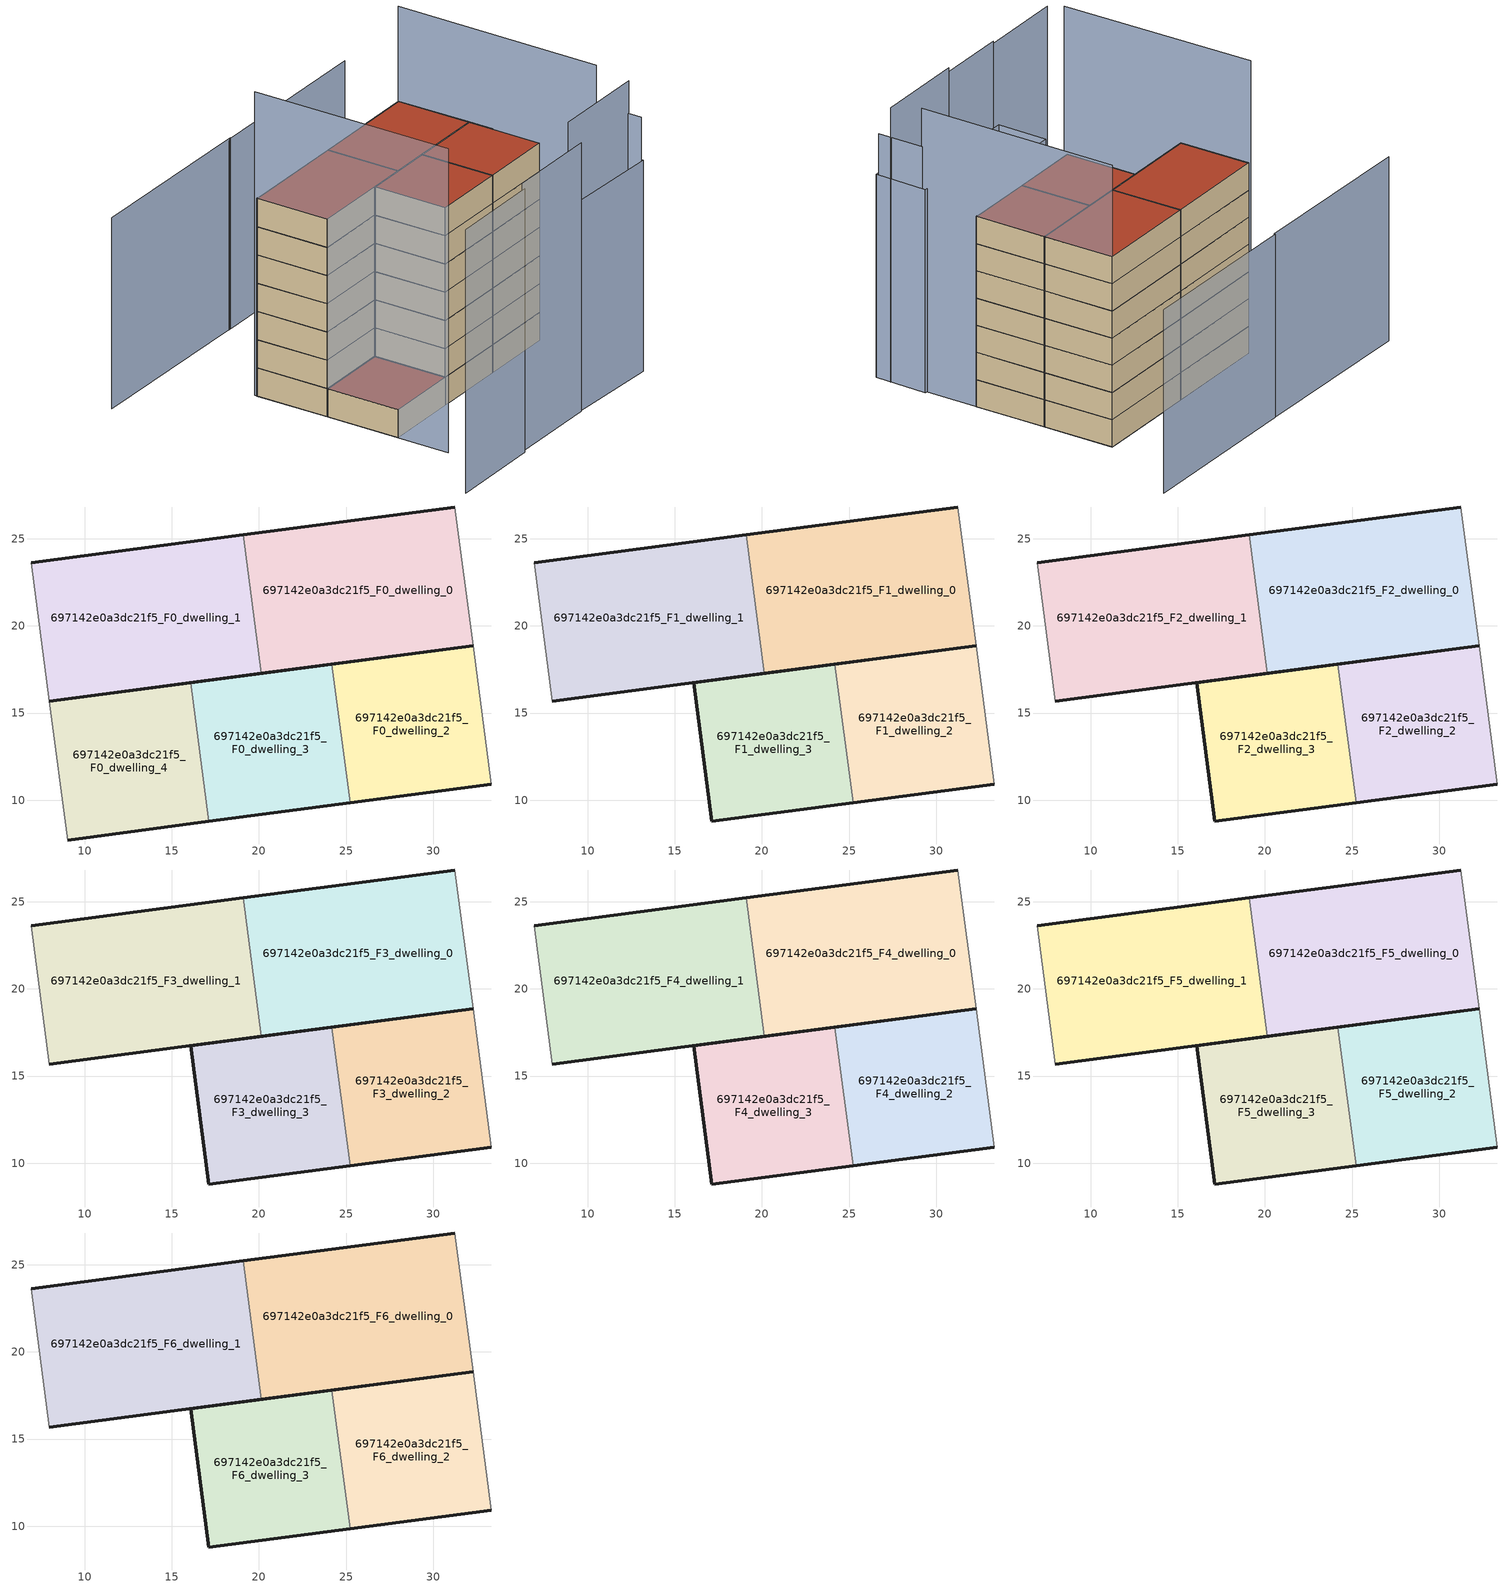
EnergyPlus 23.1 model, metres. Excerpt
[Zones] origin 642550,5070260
697142e0a3dc21f5_F0_dwelling_0
 floor ground (EU_floor_Construction): 32.29,18.87 31.24,26.82 19.09,25.22 20.13,17.27 z0
 wall outside (EU_wall_Construction): 32.29,18.87 20.13,17.27 / 19.09,25.22 31.24,26.82 z0:3
 wall adiabatic (EU_wall_Construction): 31.24,26.82 32.29,18.87 z0:3
 wall to 697142e0a3dc21f5_F0_dwelling_1 (EU_wall_Construction): 20.13,17.27 19.09,25.22 z0:3
697142e0a3dc21f5_F0_dwelling_1
 floor ground (EU_floor_Construction): 20.13,17.27 19.09,25.22 6.93,23.63 7.97,15.67 z0
 wall outside (EU_wall_Construction): 20.13,17.27 7.97,15.67 / 6.93,23.63 19.09,25.22 z0:3
 wall adiabatic (EU_wall_Construction): 7.97,15.67 6.93,23.63 z0:3
697142e0a3dc21f5_F0_dwelling_2
 floor ground (EU_floor_Construction): 33.34,10.91 32.29,18.87 24.19,17.8 25.23,9.84 z0
 wall outside (EU_wall_Construction): 33.34,10.91 25.23,9.84 / 24.19,17.8 32.29,18.87 z0:3
 wall adiabatic (EU_wall_Construction): 32.29,18.87 33.34,10.91 z0:3
 wall to 697142e0a3dc21f5_F0_dwelling_3 (EU_wall_Construction): 25.23,9.84 24.19,17.8 z0:3
697142e0a3dc21f5_F0_dwelling_3
 floor ground (EU_floor_Construction): 25.23,9.84 24.19,17.8 16.08,16.74 17.13,8.78 z0
 wall outside (EU_wall_Construction): 25.23,9.84 17.13,8.78 / 16.08,16.74 24.19,17.8 z0:3
 wall to 697142e0a3dc21f5_F0_dwelling_4 (EU_wall_Construction): 17.13,8.78 16.08,16.74 z0:3
697142e0a3dc21f5_F0_dwelling_4
 floor ground (EU_floor_Construction): 17.13,8.78 16.08,16.74 7.97,15.67 9.02,7.71 z0
 wall outside (EU_wall_Construction): 17.13,8.78 9.02,7.71 / 7.97,15.67 16.08,16.74 z0:3
 wall adiabatic (EU_wall_Construction): 9.02,7.71 7.97,15.67 z0:3
 roof outside (EU_roof_Construction): 16.08,16.74 17.13,8.78 9.02,7.71 7.97,15.67 z3
697142e0a3dc21f5_F1_dwelling_0
 floor to 697142e0a3dc21f5_F0_dwelling_0 (EU_floor_Construction): 32.29,18.87 31.24,26.82 19.09,25.22 20.13,17.27 z3
 wall outside (EU_wall_Construction): 32.29,18.87 20.13,17.27 / 19.09,25.22 31.24,26.82 z3:6
 wall adiabatic (EU_wall_Construction): 31.24,26.82 32.29,18.87 z3:6
 wall to 697142e0a3dc21f5_F1_dwelling_1 (EU_wall_Construction): 20.13,17.27 19.09,25.22 z3:6
697142e0a3dc21f5_F1_dwelling_1
 floor to 697142e0a3dc21f5_F0_dwelling_1 (EU_floor_Construction): 20.13,17.27 19.09,25.22 6.93,23.63 7.97,15.67 z3
 wall outside (EU_wall_Construction): 20.13,17.27 7.97,15.67 / 6.93,23.63 19.09,25.22 z3:6
 wall adiabatic (EU_wall_Construction): 7.97,15.67 6.93,23.63 z3:6
697142e0a3dc21f5_F1_dwelling_2
 floor to 697142e0a3dc21f5_F0_dwelling_2 (EU_floor_Construction): 33.34,10.91 32.29,18.87 24.19,17.8 25.23,9.84 z3
 wall outside (EU_wall_Construction): 33.34,10.91 25.23,9.84 / 24.19,17.8 32.29,18.87 z3:6
 wall adiabatic (EU_wall_Construction): 32.29,18.87 33.34,10.91 z3:6
 wall to 697142e0a3dc21f5_F1_dwelling_3 (EU_wall_Construction): 25.23,9.84 24.19,17.8 z3:6
697142e0a3dc21f5_F1_dwelling_3
 floor to 697142e0a3dc21f5_F0_dwelling_3 (EU_floor_Construction): 25.23,9.84 24.19,17.8 16.08,16.74 17.13,8.78 z3
 wall outside (EU_wall_Construction): 25.23,9.84 17.13,8.78 16.08,16.74 24.19,17.8 z3:6
697142e0a3dc21f5_F2_dwelling_0
 floor to 697142e0a3dc21f5_F1_dwelling_0 (EU_floor_Construction): 32.29,18.87 31.24,26.82 19.09,25.22 20.13,17.27 z6
 wall outside (EU_wall_Construction): 32.29,18.87 20.13,17.27 / 19.09,25.22 31.24,26.82 z6:9
 wall adiabatic (EU_wall_Construction): 31.24,26.82 32.29,18.87 z6:9
 wall to 697142e0a3dc21f5_F2_dwelling_1 (EU_wall_Construction): 20.13,17.27 19.09,25.22 z6:9
697142e0a3dc21f5_F2_dwelling_1
 floor to 697142e0a3dc21f5_F1_dwelling_1 (EU_floor_Construction): 20.13,17.27 19.09,25.22 6.93,23.63 7.97,15.67 z6
 wall outside (EU_wall_Construction): 20.13,17.27 7.97,15.67 / 6.93,23.63 19.09,25.22 z6:9
 wall adiabatic (EU_wall_Construction): 7.97,15.67 6.93,23.63 z6:9
697142e0a3dc21f5_F2_dwelling_2
 floor to 697142e0a3dc21f5_F1_dwelling_2 (EU_floor_Construction): 33.34,10.91 32.29,18.87 24.19,17.8 25.23,9.84 z6
 wall outside (EU_wall_Construction): 33.34,10.91 25.23,9.84 / 24.19,17.8 32.29,18.87 z6:9
 wall adiabatic (EU_wall_Construction): 32.29,18.87 33.34,10.91 z6:9
 wall to 697142e0a3dc21f5_F2_dwelling_3 (EU_wall_Construction): 25.23,9.84 24.19,17.8 z6:9
697142e0a3dc21f5_F2_dwelling_3
 floor to 697142e0a3dc21f5_F1_dwelling_3 (EU_floor_Construction): 25.23,9.84 24.19,17.8 16.08,16.74 17.13,8.78 z6
 wall outside (EU_wall_Construction): 25.23,9.84 17.13,8.78 16.08,16.74 24.19,17.8 z6:9
697142e0a3dc21f5_F3_dwelling_0
 floor to 697142e0a3dc21f5_F2_dwelling_0 (EU_floor_Construction): 32.29,18.87 31.24,26.82 19.09,25.22 20.13,17.27 z9
 wall outside (EU_wall_Construction): 32.29,18.87 20.13,17.27 / 19.09,25.22 31.24,26.82 z9:12
 wall adiabatic (EU_wall_Construction): 31.24,26.82 32.29,18.87 z9:12
 wall to 697142e0a3dc21f5_F3_dwelling_1 (EU_wall_Construction): 20.13,17.27 19.09,25.22 z9:12
697142e0a3dc21f5_F3_dwelling_1
 floor to 697142e0a3dc21f5_F2_dwelling_1 (EU_floor_Construction): 20.13,17.27 19.09,25.22 6.93,23.63 7.97,15.67 z9
 wall outside (EU_wall_Construction): 20.13,17.27 7.97,15.67 / 6.93,23.63 19.09,25.22 z9:12
 wall adiabatic (EU_wall_Construction): 7.97,15.67 6.93,23.63 z9:12
697142e0a3dc21f5_F3_dwelling_2
 floor to 697142e0a3dc21f5_F2_dwelling_2 (EU_floor_Construction): 33.34,10.91 32.29,18.87 24.19,17.8 25.23,9.84 z9
 wall outside (EU_wall_Construction): 33.34,10.91 25.23,9.84 / 24.19,17.8 32.29,18.87 z9:12
 wall adiabatic (EU_wall_Construction): 32.29,18.87 33.34,10.91 z9:12
 wall to 697142e0a3dc21f5_F3_dwelling_3 (EU_wall_Construction): 25.23,9.84 24.19,17.8 z9:12
697142e0a3dc21f5_F3_dwelling_3
 floor to 697142e0a3dc21f5_F2_dwelling_3 (EU_floor_Construction): 25.23,9.84 24.19,17.8 16.08,16.74 17.13,8.78 z9
 wall outside (EU_wall_Construction): 25.23,9.84 17.13,8.78 16.08,16.74 24.19,17.8 z9:12
697142e0a3dc21f5_F4_dwelling_0
 floor to 697142e0a3dc21f5_F3_dwelling_0 (EU_floor_Construction): 32.29,18.87 31.24,26.82 19.09,25.22 20.13,17.27 z12
 wall outside (EU_wall_Construction): 32.29,18.87 20.13,17.27 / 19.09,25.22 31.24,26.82 z12:15
 wall adiabatic (EU_wall_Construction): 31.24,26.82 32.29,18.87 z12:15
 wall to 697142e0a3dc21f5_F4_dwelling_1 (EU_wall_Construction): 20.13,17.27 19.09,25.22 z12:15
697142e0a3dc21f5_F4_dwelling_1
 floor to 697142e0a3dc21f5_F3_dwelling_1 (EU_floor_Construction): 20.13,17.27 19.09,25.22 6.93,23.63 7.97,15.67 z12
 wall outside (EU_wall_Construction): 20.13,17.27 7.97,15.67 / 6.93,23.63 19.09,25.22 z12:15
 wall adiabatic (EU_wall_Construction): 7.97,15.67 6.93,23.63 z12:15
697142e0a3dc21f5_F4_dwelling_2
 floor to 697142e0a3dc21f5_F3_dwelling_2 (EU_floor_Construction): 33.34,10.91 32.29,18.87 24.19,17.8 25.23,9.84 z12
 wall outside (EU_wall_Construction): 33.34,10.91 25.23,9.84 / 24.19,17.8 32.29,18.87 z12:15
 wall adiabatic (EU_wall_Construction): 32.29,18.87 33.34,10.91 z12:15
 wall to 697142e0a3dc21f5_F4_dwelling_3 (EU_wall_Construction): 25.23,9.84 24.19,17.8 z12:15
697142e0a3dc21f5_F4_dwelling_3
 floor to 697142e0a3dc21f5_F3_dwelling_3 (EU_floor_Construction): 25.23,9.84 24.19,17.8 16.08,16.74 17.13,8.78 z12
 wall outside (EU_wall_Construction): 25.23,9.84 17.13,8.78 16.08,16.74 24.19,17.8 z12:15
697142e0a3dc21f5_F5_dwelling_0
 floor to 697142e0a3dc21f5_F4_dwelling_0 (EU_floor_Construction): 32.29,18.87 31.24,26.82 19.09,25.22 20.13,17.27 z15
 wall outside (EU_wall_Construction): 32.29,18.87 20.13,17.27 / 19.09,25.22 31.24,26.82 z15:18
 wall adiabatic (EU_wall_Construction): 31.24,26.82 32.29,18.87 z15:18
 wall to 697142e0a3dc21f5_F5_dwelling_1 (EU_wall_Construction): 20.13,17.27 19.09,25.22 z15:18
697142e0a3dc21f5_F5_dwelling_1
 floor to 697142e0a3dc21f5_F4_dwelling_1 (EU_floor_Construction): 20.13,17.27 19.09,25.22 6.93,23.63 7.97,15.67 z15
 wall outside (EU_wall_Construction): 20.13,17.27 7.97,15.67 / 6.93,23.63 19.09,25.22 z15:18
 wall adiabatic (EU_wall_Construction): 7.97,15.67 6.93,23.63 z15:18
697142e0a3dc21f5_F5_dwelling_2
 floor to 697142e0a3dc21f5_F4_dwelling_2 (EU_floor_Construction): 33.34,10.91 32.29,18.87 24.19,17.8 25.23,9.84 z15
 wall outside (EU_wall_Construction): 33.34,10.91 25.23,9.84 / 24.19,17.8 32.29,18.87 z15:18
 wall adiabatic (EU_wall_Construction): 32.29,18.87 33.34,10.91 z15:18
 wall to 697142e0a3dc21f5_F5_dwelling_3 (EU_wall_Construction): 25.23,9.84 24.19,17.8 z15:18
697142e0a3dc21f5_F5_dwelling_3
 floor to 697142e0a3dc21f5_F4_dwelling_3 (EU_floor_Construction): 25.23,9.84 24.19,17.8 16.08,16.74 17.13,8.78 z15
 wall outside (EU_wall_Construction): 25.23,9.84 17.13,8.78 16.08,16.74 24.19,17.8 z15:18
697142e0a3dc21f5_F6_dwelling_0
 floor to 697142e0a3dc21f5_F5_dwelling_0 (EU_floor_Construction): 32.29,18.87 31.24,26.82 19.09,25.22 20.13,17.27 z18
 wall outside (EU_wall_Construction): 32.29,18.87 20.13,17.27 / 19.09,25.22 31.24,26.82 z18:21
 wall adiabatic (EU_wall_Construction): 31.24,26.82 32.29,18.87 z18:21
 wall to 697142e0a3dc21f5_F6_dwelling_1 (EU_wall_Construction): 20.13,17.27 19.09,25.22 z18:21
 roof outside (EU_roof_Construction): 31.24,26.82 32.29,18.87 20.13,17.27 19.09,25.22 z21
697142e0a3dc21f5_F6_dwelling_1
 floor to 697142e0a3dc21f5_F5_dwelling_1 (EU_floor_Construction): 20.13,17.27 19.09,25.22 6.93,23.63 7.97,15.67 z18
 wall outside (EU_wall_Construction): 20.13,17.27 7.97,15.67 / 6.93,23.63 19.09,25.22 z18:21
 wall adiabatic (EU_wall_Construction): 7.97,15.67 6.93,23.63 z18:21
 roof outside (EU_roof_Construction): 19.09,25.22 20.13,17.27 7.97,15.67 6.93,23.63 z21
697142e0a3dc21f5_F6_dwelling_2
 floor to 697142e0a3dc21f5_F5_dwelling_2 (EU_floor_Construction): 33.34,10.91 32.29,18.87 24.19,17.8 25.23,9.84 z18
 wall outside (EU_wall_Construction): 33.34,10.91 25.23,9.84 / 24.19,17.8 32.29,18.87 z18:21
 wall adiabatic (EU_wall_Construction): 32.29,18.87 33.34,10.91 z18:21
 wall to 697142e0a3dc21f5_F6_dwelling_3 (EU_wall_Construction): 25.23,9.84 24.19,17.8 z18:21
 roof outside (EU_roof_Construction): 32.29,18.87 33.34,10.91 25.23,9.84 24.19,17.8 z21
697142e0a3dc21f5_F6_dwelling_3
 floor to 697142e0a3dc21f5_F5_dwelling_3 (EU_floor_Construction): 25.23,9.84 24.19,17.8 16.08,16.74 17.13,8.78 z18
 wall outside (EU_wall_Construction): 25.23,9.84 17.13,8.78 16.08,16.74 24.19,17.8 z18:21
 roof outside (EU_roof_Construction): 24.19,17.8 25.23,9.84 17.13,8.78 16.08,16.74 z21
shading: 4.41,-4.75 14.52,-3.39 z0:28; 14.49,-3.09 24.63,-1.8 z0:28.5; 24.43,-0.3 34.75,1.02 z0:30.3; 14.33,-2.53 13.63,3.01 / 13.63,3.01 23.83,4.31 / 23.83,4.31 24.53,-1.24 / 24.53,-1.24 14.33,-2.53 z0:19.4; 23.83,4.11 34.3,5.12 / 34.3,5.12 34.86,-0.73 / 34.86,-0.73 24.4,-1.75 / 24.4,-1.75 23.83,4.11 z0:22.4; 34.8,-0.5 34.14,4.61 z0:26.9; 6.9,23.82 9.77,2.07 z0:32.3; 34.06,4.47 31.24,26.82 z0:31.1; 15.97,34.75 -4.09,32.3 z0:20.3; 35.55,37.23 15.84,34.73 z0:20.2
[Building]
EU S2 Campaign: North Axis=0; Terrain=City; Solar Distribution=FullExterior
[Site:Location]
Lyon-Bron: Latitude=45.75; Longitude=5; Time Zone=1; Elevation=198
[SizingPeriod:WeatherFileDays]
AnnualSizingPeriod: Begin Month=1; Begin Day of Month=1; End Month=12; End Day of Month=31; Day of Week for Start Day=Monday; Use Weather File Daylight Saving Period=No; Use Weather File Rain and Snow Indicators=No
[MATERIAL]
EU_InternalMass_Material: Roughness=MediumRough; Thickness=0.1; Conductivity=1; Density=1800; Specific Heat=900; Thermal Absorptance=0.9; Solar Absorptance=0.7; Visible Absorptance=0.7
[MATERIAL:NOMASS] Roughness=MediumRough; Thermal Absorptance=0.9; Solar Absorptance=0.7; Visible Absorptance=0.7
Name | Thermal Resistance
EU_wall_NoMass | 0.776494
EU_roof_NoMass | 0.486893
EU_floor_NoMass | 0.421597
[CONSTRUCTION]
EU_wall_Construction: EU_wall_NoMass
EU_roof_Construction: EU_roof_NoMass
EU_floor_Construction: EU_floor_NoMass
EU_InternalMass_Construction: EU_InternalMass_Material
[ZONE] Type=1; Multiplier=1; Ceiling Height=autocalculate; Floor Area=autocalculate; Part of Total Floor Area=Yes
Name | Volume
697142e0a3dc21f5_F0_dwelling_0; 697142e0a3dc21f5_F1_dwelling_0; 697142e0a3dc21f5_F2_dwelling_0; 697142e0a3dc21f5_F3_dwelling_0; 697142e0a3dc21f5_F4_dwelling_0; 697142e0a3dc21f5_F5_dwelling_0; 697142e0a3dc21f5_F6_dwelling_0 | 295.214
697142e0a3dc21f5_F0_dwelling_1; 697142e0a3dc21f5_F1_dwelling_1; 697142e0a3dc21f5_F2_dwelling_1; 697142e0a3dc21f5_F3_dwelling_1; 697142e0a3dc21f5_F4_dwelling_1; 697142e0a3dc21f5_F5_dwelling_1; 697142e0a3dc21f5_F6_dwelling_1 | 295.245
697142e0a3dc21f5_F0_dwelling_2; 697142e0a3dc21f5_F1_dwelling_2; 697142e0a3dc21f5_F2_dwelling_2; 697142e0a3dc21f5_F3_dwelling_2; 697142e0a3dc21f5_F4_dwelling_2; 697142e0a3dc21f5_F5_dwelling_2; 697142e0a3dc21f5_F6_dwelling_2 | 196.847
697142e0a3dc21f5_F0_dwelling_3; 697142e0a3dc21f5_F1_dwelling_3; 697142e0a3dc21f5_F2_dwelling_3; 697142e0a3dc21f5_F3_dwelling_3; 697142e0a3dc21f5_F4_dwelling_3; 697142e0a3dc21f5_F5_dwelling_3; 697142e0a3dc21f5_F6_dwelling_3 | 196.838
697142e0a3dc21f5_F0_dwelling_4 | 196.833
[INTERNALMASS] Construction=EU_InternalMass_Construction
Name | Zone or ZoneList | Surface Area
697142e0a3dc21f5_F0_dwelling_0_EU_InternalMass | 697142e0a3dc21f5_F0_dwelling_0 | 98.4046
697142e0a3dc21f5_F0_dwelling_1_EU_InternalMass | 697142e0a3dc21f5_F0_dwelling_1 | 98.4149
697142e0a3dc21f5_F0_dwelling_2_EU_InternalMass | 697142e0a3dc21f5_F0_dwelling_2 | 65.6155
697142e0a3dc21f5_F0_dwelling_3_EU_InternalMass | 697142e0a3dc21f5_F0_dwelling_3 | 65.6124
697142e0a3dc21f5_F0_dwelling_4_EU_InternalMass | 697142e0a3dc21f5_F0_dwelling_4 | 65.611
697142e0a3dc21f5_F1_dwelling_0_EU_InternalMass | 697142e0a3dc21f5_F1_dwelling_0 | 98.4046
697142e0a3dc21f5_F1_dwelling_1_EU_InternalMass | 697142e0a3dc21f5_F1_dwelling_1 | 98.4149
697142e0a3dc21f5_F1_dwelling_2_EU_InternalMass | 697142e0a3dc21f5_F1_dwelling_2 | 98.4191
697142e0a3dc21f5_F1_dwelling_3_EU_InternalMass | 697142e0a3dc21f5_F1_dwelling_3 | 98.4215
697142e0a3dc21f5_F2_dwelling_0_EU_InternalMass | 697142e0a3dc21f5_F2_dwelling_0 | 98.4046
697142e0a3dc21f5_F2_dwelling_1_EU_InternalMass | 697142e0a3dc21f5_F2_dwelling_1 | 98.4149
697142e0a3dc21f5_F2_dwelling_2_EU_InternalMass | 697142e0a3dc21f5_F2_dwelling_2 | 98.4191
697142e0a3dc21f5_F2_dwelling_3_EU_InternalMass | 697142e0a3dc21f5_F2_dwelling_3 | 98.4215
697142e0a3dc21f5_F3_dwelling_0_EU_InternalMass | 697142e0a3dc21f5_F3_dwelling_0 | 98.4046
697142e0a3dc21f5_F3_dwelling_1_EU_InternalMass | 697142e0a3dc21f5_F3_dwelling_1 | 98.4149
697142e0a3dc21f5_F3_dwelling_2_EU_InternalMass | 697142e0a3dc21f5_F3_dwelling_2 | 98.4191
697142e0a3dc21f5_F3_dwelling_3_EU_InternalMass | 697142e0a3dc21f5_F3_dwelling_3 | 98.4215
697142e0a3dc21f5_F4_dwelling_0_EU_InternalMass | 697142e0a3dc21f5_F4_dwelling_0 | 98.4046
697142e0a3dc21f5_F4_dwelling_1_EU_InternalMass | 697142e0a3dc21f5_F4_dwelling_1 | 98.4149
697142e0a3dc21f5_F4_dwelling_2_EU_InternalMass | 697142e0a3dc21f5_F4_dwelling_2 | 98.4191
697142e0a3dc21f5_F4_dwelling_3_EU_InternalMass | 697142e0a3dc21f5_F4_dwelling_3 | 98.4215
697142e0a3dc21f5_F5_dwelling_0_EU_InternalMass | 697142e0a3dc21f5_F5_dwelling_0 | 98.4046
697142e0a3dc21f5_F5_dwelling_1_EU_InternalMass | 697142e0a3dc21f5_F5_dwelling_1 | 98.4149
697142e0a3dc21f5_F5_dwelling_2_EU_InternalMass | 697142e0a3dc21f5_F5_dwelling_2 | 98.4191
697142e0a3dc21f5_F5_dwelling_3_EU_InternalMass | 697142e0a3dc21f5_F5_dwelling_3 | 98.4215
697142e0a3dc21f5_F6_dwelling_0_EU_InternalMass | 697142e0a3dc21f5_F6_dwelling_0 | 98.4046
697142e0a3dc21f5_F6_dwelling_1_EU_InternalMass | 697142e0a3dc21f5_F6_dwelling_1 | 98.4149
697142e0a3dc21f5_F6_dwelling_2_EU_InternalMass | 697142e0a3dc21f5_F6_dwelling_2 | 98.4191
697142e0a3dc21f5_F6_dwelling_3_EU_InternalMass | 697142e0a3dc21f5_F6_dwelling_3 | 98.4215
[OTHEREQUIPMENT] Fuel Type=Electricity; Design Level Calculation Method=Watts/Area; Power per Zone Floor Area=1; Fraction Latent=0; Fraction Radiant=0; Fraction Lost=0; Carbon Dioxide Generation Rate=0; EndUse Subcategory=EU_Step8_InternalGains
Name | Zone or ZoneList or Space or SpaceList | Schedule
EU_Step8_InternalGain_697142e0a3dc21f5_F0_dwelling_0_f000 | 697142e0a3dc21f5_F0_dwelling_0 | EU_Step8_GainSchedule_697142e0a3dc21f5_F0_dwelling_0_f000
EU_Step8_InternalGain_697142e0a3dc21f5_F0_dwelling_1_f000 | 697142e0a3dc21f5_F0_dwelling_1 | EU_Step8_GainSchedule_697142e0a3dc21f5_F0_dwelling_1_f000
EU_Step8_InternalGain_697142e0a3dc21f5_F0_dwelling_2_f000 | 697142e0a3dc21f5_F0_dwelling_2 | EU_Step8_GainSchedule_697142e0a3dc21f5_F0_dwelling_2_f000
EU_Step8_InternalGain_697142e0a3dc21f5_F0_dwelling_3_f000 | 697142e0a3dc21f5_F0_dwelling_3 | EU_Step8_GainSchedule_697142e0a3dc21f5_F0_dwelling_3_f000
EU_Step8_InternalGain_697142e0a3dc21f5_F0_dwelling_4_f000 | 697142e0a3dc21f5_F0_dwelling_4 | EU_Step8_GainSchedule_697142e0a3dc21f5_F0_dwelling_4_f000
EU_Step8_InternalGain_697142e0a3dc21f5_F1_dwelling_0_f000 | 697142e0a3dc21f5_F1_dwelling_0 | EU_Step8_GainSchedule_697142e0a3dc21f5_F1_dwelling_0_f000
EU_Step8_InternalGain_697142e0a3dc21f5_F1_dwelling_1_f000 | 697142e0a3dc21f5_F1_dwelling_1 | EU_Step8_GainSchedule_697142e0a3dc21f5_F1_dwelling_1_f000
EU_Step8_InternalGain_697142e0a3dc21f5_F1_dwelling_2_f000 | 697142e0a3dc21f5_F1_dwelling_2 | EU_Step8_GainSchedule_697142e0a3dc21f5_F1_dwelling_2_f000
EU_Step8_InternalGain_697142e0a3dc21f5_F1_dwelling_3_f000 | 697142e0a3dc21f5_F1_dwelling_3 | EU_Step8_GainSchedule_697142e0a3dc21f5_F1_dwelling_3_f000
EU_Step8_InternalGain_697142e0a3dc21f5_F2_dwelling_0_f000 | 697142e0a3dc21f5_F2_dwelling_0 | EU_Step8_GainSchedule_697142e0a3dc21f5_F2_dwelling_0_f000
EU_Step8_InternalGain_697142e0a3dc21f5_F2_dwelling_1_f000 | 697142e0a3dc21f5_F2_dwelling_1 | EU_Step8_GainSchedule_697142e0a3dc21f5_F2_dwelling_1_f000
EU_Step8_InternalGain_697142e0a3dc21f5_F2_dwelling_2_f000 | 697142e0a3dc21f5_F2_dwelling_2 | EU_Step8_GainSchedule_697142e0a3dc21f5_F2_dwelling_2_f000
EU_Step8_InternalGain_697142e0a3dc21f5_F2_dwelling_3_f000 | 697142e0a3dc21f5_F2_dwelling_3 | EU_Step8_GainSchedule_697142e0a3dc21f5_F2_dwelling_3_f000
EU_Step8_InternalGain_697142e0a3dc21f5_F3_dwelling_0_f000 | 697142e0a3dc21f5_F3_dwelling_0 | EU_Step8_GainSchedule_697142e0a3dc21f5_F3_dwelling_0_f000
EU_Step8_InternalGain_697142e0a3dc21f5_F3_dwelling_1_f000 | 697142e0a3dc21f5_F3_dwelling_1 | EU_Step8_GainSchedule_697142e0a3dc21f5_F3_dwelling_1_f000
EU_Step8_InternalGain_697142e0a3dc21f5_F3_dwelling_2_f000 | 697142e0a3dc21f5_F3_dwelling_2 | EU_Step8_GainSchedule_697142e0a3dc21f5_F3_dwelling_2_f000
EU_Step8_InternalGain_697142e0a3dc21f5_F3_dwelling_3_f000 | 697142e0a3dc21f5_F3_dwelling_3 | EU_Step8_GainSchedule_697142e0a3dc21f5_F3_dwelling_3_f000
EU_Step8_InternalGain_697142e0a3dc21f5_F4_dwelling_0_f000 | 697142e0a3dc21f5_F4_dwelling_0 | EU_Step8_GainSchedule_697142e0a3dc21f5_F4_dwelling_0_f000
EU_Step8_InternalGain_697142e0a3dc21f5_F4_dwelling_1_f000 | 697142e0a3dc21f5_F4_dwelling_1 | EU_Step8_GainSchedule_697142e0a3dc21f5_F4_dwelling_1_f000
EU_Step8_InternalGain_697142e0a3dc21f5_F4_dwelling_2_f000 | 697142e0a3dc21f5_F4_dwelling_2 | EU_Step8_GainSchedule_697142e0a3dc21f5_F4_dwelling_2_f000
EU_Step8_InternalGain_697142e0a3dc21f5_F4_dwelling_3_f000 | 697142e0a3dc21f5_F4_dwelling_3 | EU_Step8_GainSchedule_697142e0a3dc21f5_F4_dwelling_3_f000
EU_Step8_InternalGain_697142e0a3dc21f5_F5_dwelling_0_f000 | 697142e0a3dc21f5_F5_dwelling_0 | EU_Step8_GainSchedule_697142e0a3dc21f5_F5_dwelling_0_f000
EU_Step8_InternalGain_697142e0a3dc21f5_F5_dwelling_1_f000 | 697142e0a3dc21f5_F5_dwelling_1 | EU_Step8_GainSchedule_697142e0a3dc21f5_F5_dwelling_1_f000
EU_Step8_InternalGain_697142e0a3dc21f5_F5_dwelling_2_f000 | 697142e0a3dc21f5_F5_dwelling_2 | EU_Step8_GainSchedule_697142e0a3dc21f5_F5_dwelling_2_f000
EU_Step8_InternalGain_697142e0a3dc21f5_F5_dwelling_3_f000 | 697142e0a3dc21f5_F5_dwelling_3 | EU_Step8_GainSchedule_697142e0a3dc21f5_F5_dwelling_3_f000
EU_Step8_InternalGain_697142e0a3dc21f5_F6_dwelling_0_f000 | 697142e0a3dc21f5_F6_dwelling_0 | EU_Step8_GainSchedule_697142e0a3dc21f5_F6_dwelling_0_f000
EU_Step8_InternalGain_697142e0a3dc21f5_F6_dwelling_1_f000 | 697142e0a3dc21f5_F6_dwelling_1 | EU_Step8_GainSchedule_697142e0a3dc21f5_F6_dwelling_1_f000
EU_Step8_InternalGain_697142e0a3dc21f5_F6_dwelling_2_f000 | 697142e0a3dc21f5_F6_dwelling_2 | EU_Step8_GainSchedule_697142e0a3dc21f5_F6_dwelling_2_f000
EU_Step8_InternalGain_697142e0a3dc21f5_F6_dwelling_3_f000 | 697142e0a3dc21f5_F6_dwelling_3 | EU_Step8_GainSchedule_697142e0a3dc21f5_F6_dwelling_3_f000
[ZONEVENTILATION:DESIGNFLOWRATE] Schedule=EU_AlwaysOn; Design Flow Rate Calculation Method=AirChanges/Hour; Air Changes per Hour=0.693814; Ventilation Type=Natural; Fan Pressure Rise=0; Fan Total Efficiency=1; Constant Term Coefficient=1; Temperature Term Coefficient=0; Velocity Term Coefficient=0; Velocity Squared Term Coefficient=0; Minimum Indoor Temperature=-100; Maximum Indoor Temperature=100; Delta Temperature=-100; Minimum Outdoor Temperature=-100; Maximum Outdoor Temperature=100; Maximum Wind Speed=40
Name | Zone or ZoneList or Space or SpaceList
EU_ConstantAir_697142e0a3dc21f5_F0_dwelling_0 | 697142e0a3dc21f5_F0_dwelling_0
EU_ConstantAir_697142e0a3dc21f5_F0_dwelling_1 | 697142e0a3dc21f5_F0_dwelling_1
EU_ConstantAir_697142e0a3dc21f5_F0_dwelling_2 | 697142e0a3dc21f5_F0_dwelling_2
EU_ConstantAir_697142e0a3dc21f5_F0_dwelling_3 | 697142e0a3dc21f5_F0_dwelling_3
EU_ConstantAir_697142e0a3dc21f5_F0_dwelling_4 | 697142e0a3dc21f5_F0_dwelling_4
EU_ConstantAir_697142e0a3dc21f5_F1_dwelling_0 | 697142e0a3dc21f5_F1_dwelling_0
EU_ConstantAir_697142e0a3dc21f5_F1_dwelling_1 | 697142e0a3dc21f5_F1_dwelling_1
EU_ConstantAir_697142e0a3dc21f5_F1_dwelling_2 | 697142e0a3dc21f5_F1_dwelling_2
EU_ConstantAir_697142e0a3dc21f5_F1_dwelling_3 | 697142e0a3dc21f5_F1_dwelling_3
EU_ConstantAir_697142e0a3dc21f5_F2_dwelling_0 | 697142e0a3dc21f5_F2_dwelling_0
EU_ConstantAir_697142e0a3dc21f5_F2_dwelling_1 | 697142e0a3dc21f5_F2_dwelling_1
EU_ConstantAir_697142e0a3dc21f5_F2_dwelling_2 | 697142e0a3dc21f5_F2_dwelling_2
EU_ConstantAir_697142e0a3dc21f5_F2_dwelling_3 | 697142e0a3dc21f5_F2_dwelling_3
EU_ConstantAir_697142e0a3dc21f5_F3_dwelling_0 | 697142e0a3dc21f5_F3_dwelling_0
EU_ConstantAir_697142e0a3dc21f5_F3_dwelling_1 | 697142e0a3dc21f5_F3_dwelling_1
EU_ConstantAir_697142e0a3dc21f5_F3_dwelling_2 | 697142e0a3dc21f5_F3_dwelling_2
EU_ConstantAir_697142e0a3dc21f5_F3_dwelling_3 | 697142e0a3dc21f5_F3_dwelling_3
EU_ConstantAir_697142e0a3dc21f5_F4_dwelling_0 | 697142e0a3dc21f5_F4_dwelling_0
EU_ConstantAir_697142e0a3dc21f5_F4_dwelling_1 | 697142e0a3dc21f5_F4_dwelling_1
EU_ConstantAir_697142e0a3dc21f5_F4_dwelling_2 | 697142e0a3dc21f5_F4_dwelling_2
EU_ConstantAir_697142e0a3dc21f5_F4_dwelling_3 | 697142e0a3dc21f5_F4_dwelling_3
EU_ConstantAir_697142e0a3dc21f5_F5_dwelling_0 | 697142e0a3dc21f5_F5_dwelling_0
EU_ConstantAir_697142e0a3dc21f5_F5_dwelling_1 | 697142e0a3dc21f5_F5_dwelling_1
EU_ConstantAir_697142e0a3dc21f5_F5_dwelling_2 | 697142e0a3dc21f5_F5_dwelling_2
EU_ConstantAir_697142e0a3dc21f5_F5_dwelling_3 | 697142e0a3dc21f5_F5_dwelling_3
EU_ConstantAir_697142e0a3dc21f5_F6_dwelling_0 | 697142e0a3dc21f5_F6_dwelling_0
EU_ConstantAir_697142e0a3dc21f5_F6_dwelling_1 | 697142e0a3dc21f5_F6_dwelling_1
EU_ConstantAir_697142e0a3dc21f5_F6_dwelling_2 | 697142e0a3dc21f5_F6_dwelling_2
EU_ConstantAir_697142e0a3dc21f5_F6_dwelling_3 | 697142e0a3dc21f5_F6_dwelling_3
[HVACTEMPLATE:THERMOSTAT] Constant Heating Setpoint=20; Constant Cooling Setpoint=50
EU_HeatOnly_697142e0a3dc21f5_F0_dwelling_0; EU_HeatOnly_697142e0a3dc21f5_F0_dwelling_1; EU_HeatOnly_697142e0a3dc21f5_F0_dwelling_2; EU_HeatOnly_697142e0a3dc21f5_F0_dwelling_3; EU_HeatOnly_697142e0a3dc21f5_F0_dwelling_4; EU_HeatOnly_697142e0a3dc21f5_F1_dwelling_0; EU_HeatOnly_697142e0a3dc21f5_F1_dwelling_1; EU_HeatOnly_697142e0a3dc21f5_F1_dwelling_2; EU_HeatOnly_697142e0a3dc21f5_F1_dwelling_3; EU_HeatOnly_697142e0a3dc21f5_F2_dwelling_0; EU_HeatOnly_697142e0a3dc21f5_F2_dwelling_1; EU_HeatOnly_697142e0a3dc21f5_F2_dwelling_2; EU_HeatOnly_697142e0a3dc21f5_F2_dwelling_3; EU_HeatOnly_697142e0a3dc21f5_F3_dwelling_0; EU_HeatOnly_697142e0a3dc21f5_F3_dwelling_1; EU_HeatOnly_697142e0a3dc21f5_F3_dwelling_2; EU_HeatOnly_697142e0a3dc21f5_F3_dwelling_3; EU_HeatOnly_697142e0a3dc21f5_F4_dwelling_0; EU_HeatOnly_697142e0a3dc21f5_F4_dwelling_1; EU_HeatOnly_697142e0a3dc21f5_F4_dwelling_2; EU_HeatOnly_697142e0a3dc21f5_F4_dwelling_3; EU_HeatOnly_697142e0a3dc21f5_F5_dwelling_0; EU_HeatOnly_697142e0a3dc21f5_F5_dwelling_1; EU_HeatOnly_697142e0a3dc21f5_F5_dwelling_2; EU_HeatOnly_697142e0a3dc21f5_F5_dwelling_3; EU_HeatOnly_697142e0a3dc21f5_F6_dwelling_0; EU_HeatOnly_697142e0a3dc21f5_F6_dwelling_1; EU_HeatOnly_697142e0a3dc21f5_F6_dwelling_2; EU_HeatOnly_697142e0a3dc21f5_F6_dwelling_3
[HVACTEMPLATE:ZONE:IDEALLOADSAIRSYSTEM] System Availability Schedule=EU_AlwaysOn; Maximum Heating Supply Air Temperature=50; Minimum Cooling Supply Air Temperature=13; Maximum Heating Supply Air Humidity Ratio=0.0156; Minimum Cooling Supply Air Humidity Ratio=0.0077; Heating Limit=NoLimit; Cooling Limit=NoLimit; Heating Availability Schedule=EU_AlwaysOn; Cooling Availability Schedule=EU_CoolingOff; Dehumidification Control Type=ConstantSensibleHeatRatio; Cooling Sensible Heat Ratio=0.7; Dehumidification Setpoint=60; Humidification Control Type=None; Humidification Setpoint=30; Outdoor Air Method=None; Outdoor Air Flow Rate per Person=0.00944; Outdoor Air Flow Rate per Zone Floor Area=0; Outdoor Air Flow Rate per Zone=0; Demand Controlled Ventilation Type=None; Outdoor Air Economizer Type=NoEconomizer; Heat Recovery Type=None; Sensible Heat Recovery Effectiveness=0.7; Latent Heat Recovery Effectiveness=0.65
Name | Template Thermostat
697142e0a3dc21f5_F0_dwelling_0 | EU_HeatOnly_697142e0a3dc21f5_F0_dwelling_0
697142e0a3dc21f5_F0_dwelling_1 | EU_HeatOnly_697142e0a3dc21f5_F0_dwelling_1
697142e0a3dc21f5_F0_dwelling_2 | EU_HeatOnly_697142e0a3dc21f5_F0_dwelling_2
697142e0a3dc21f5_F0_dwelling_3 | EU_HeatOnly_697142e0a3dc21f5_F0_dwelling_3
697142e0a3dc21f5_F0_dwelling_4 | EU_HeatOnly_697142e0a3dc21f5_F0_dwelling_4
697142e0a3dc21f5_F1_dwelling_0 | EU_HeatOnly_697142e0a3dc21f5_F1_dwelling_0
697142e0a3dc21f5_F1_dwelling_1 | EU_HeatOnly_697142e0a3dc21f5_F1_dwelling_1
697142e0a3dc21f5_F1_dwelling_2 | EU_HeatOnly_697142e0a3dc21f5_F1_dwelling_2
697142e0a3dc21f5_F1_dwelling_3 | EU_HeatOnly_697142e0a3dc21f5_F1_dwelling_3
697142e0a3dc21f5_F2_dwelling_0 | EU_HeatOnly_697142e0a3dc21f5_F2_dwelling_0
697142e0a3dc21f5_F2_dwelling_1 | EU_HeatOnly_697142e0a3dc21f5_F2_dwelling_1
697142e0a3dc21f5_F2_dwelling_2 | EU_HeatOnly_697142e0a3dc21f5_F2_dwelling_2
697142e0a3dc21f5_F2_dwelling_3 | EU_HeatOnly_697142e0a3dc21f5_F2_dwelling_3
697142e0a3dc21f5_F3_dwelling_0 | EU_HeatOnly_697142e0a3dc21f5_F3_dwelling_0
697142e0a3dc21f5_F3_dwelling_1 | EU_HeatOnly_697142e0a3dc21f5_F3_dwelling_1
697142e0a3dc21f5_F3_dwelling_2 | EU_HeatOnly_697142e0a3dc21f5_F3_dwelling_2
697142e0a3dc21f5_F3_dwelling_3 | EU_HeatOnly_697142e0a3dc21f5_F3_dwelling_3
697142e0a3dc21f5_F4_dwelling_0 | EU_HeatOnly_697142e0a3dc21f5_F4_dwelling_0
697142e0a3dc21f5_F4_dwelling_1 | EU_HeatOnly_697142e0a3dc21f5_F4_dwelling_1
697142e0a3dc21f5_F4_dwelling_2 | EU_HeatOnly_697142e0a3dc21f5_F4_dwelling_2
697142e0a3dc21f5_F4_dwelling_3 | EU_HeatOnly_697142e0a3dc21f5_F4_dwelling_3
697142e0a3dc21f5_F5_dwelling_0 | EU_HeatOnly_697142e0a3dc21f5_F5_dwelling_0
697142e0a3dc21f5_F5_dwelling_1 | EU_HeatOnly_697142e0a3dc21f5_F5_dwelling_1
697142e0a3dc21f5_F5_dwelling_2 | EU_HeatOnly_697142e0a3dc21f5_F5_dwelling_2
697142e0a3dc21f5_F5_dwelling_3 | EU_HeatOnly_697142e0a3dc21f5_F5_dwelling_3
697142e0a3dc21f5_F6_dwelling_0 | EU_HeatOnly_697142e0a3dc21f5_F6_dwelling_0
697142e0a3dc21f5_F6_dwelling_1 | EU_HeatOnly_697142e0a3dc21f5_F6_dwelling_1
697142e0a3dc21f5_F6_dwelling_2 | EU_HeatOnly_697142e0a3dc21f5_F6_dwelling_2
697142e0a3dc21f5_F6_dwelling_3 | EU_HeatOnly_697142e0a3dc21f5_F6_dwelling_3
[SIZING:ZONE] Zone Cooling Design Supply Air Temperature Input Method=SupplyAirTemperature; Zone Cooling Design Supply Air Temperature=13; Zone Heating Design Supply Air Temperature Input Method=SupplyAirTemperature; Zone Heating Design Supply Air Temperature=50; Zone Cooling Design Supply Air Humidity Ratio=0.008; Zone Heating Design Supply Air Humidity Ratio=0.008; Cooling Design Air Flow Method=DesignDay; Cooling Design Air Flow Rate=0; Cooling Minimum Air Flow per Zone Floor Area=0.000762; Cooling Minimum Air Flow=0; Cooling Minimum Air Flow Fraction=0.2; Heating Design Air Flow Method=DesignDay; Heating Design Air Flow Rate=0; Heating Maximum Air Flow per Zone Floor Area=0.002032; Heating Maximum Air Flow=0.141576; Heating Maximum Air Flow Fraction=0.3; Account for Dedicated Outdoor Air System=No; Dedicated Outdoor Air System Control Strategy=NeutralSupplyAir; Dedicated Outdoor Air Low Setpoint Temperature for Design=autosize; Dedicated Outdoor Air High Setpoint Temperature for Design=autosize; Zone Load Sizing Method=Sensible Load Only No Latent Load; Zone Latent Cooling Design Supply Air Humidity Ratio Input Method=HumidityRatioDifference; Zone Cooling Design Supply Air Humidity Ratio Difference=0.005; Zone Latent Heating Design Supply Air Humidity Ratio Input Method=HumidityRatioDifference; Zone Humidification Design Supply Air Humidity Ratio Difference=0.005
697142e0a3dc21f5_F0_dwelling_0; 697142e0a3dc21f5_F0_dwelling_1; 697142e0a3dc21f5_F0_dwelling_2; 697142e0a3dc21f5_F0_dwelling_3; 697142e0a3dc21f5_F0_dwelling_4; 697142e0a3dc21f5_F1_dwelling_0; 697142e0a3dc21f5_F1_dwelling_1; 697142e0a3dc21f5_F1_dwelling_2; 697142e0a3dc21f5_F1_dwelling_3; 697142e0a3dc21f5_F2_dwelling_0; 697142e0a3dc21f5_F2_dwelling_1; 697142e0a3dc21f5_F2_dwelling_2; 697142e0a3dc21f5_F2_dwelling_3; 697142e0a3dc21f5_F3_dwelling_0; 697142e0a3dc21f5_F3_dwelling_1; 697142e0a3dc21f5_F3_dwelling_2; 697142e0a3dc21f5_F3_dwelling_3; 697142e0a3dc21f5_F4_dwelling_0; 697142e0a3dc21f5_F4_dwelling_1; 697142e0a3dc21f5_F4_dwelling_2; 697142e0a3dc21f5_F4_dwelling_3; 697142e0a3dc21f5_F5_dwelling_0; 697142e0a3dc21f5_F5_dwelling_1; 697142e0a3dc21f5_F5_dwelling_2; 697142e0a3dc21f5_F5_dwelling_3; 697142e0a3dc21f5_F6_dwelling_0; 697142e0a3dc21f5_F6_dwelling_1; 697142e0a3dc21f5_F6_dwelling_2; 697142e0a3dc21f5_F6_dwelling_3
[SCHEDULE:CONSTANT]
Name | Hourly Value
EU_AlwaysOn | 1
EU_CoolingOff | 0
[SCHEDULE:FILE] Column Number=1; Rows to Skip at Top=0; Number of Hours of Data=8760; Column Separator=Comma; Interpolate to Timestep=No; Minutes per Item=60; Adjust Schedule for Daylight Savings=Yes
Name | File
EU_Step8_GainSchedule_697142e0a3dc21f5_F0_dwelling_0_f000 | ../../schedules/697142e0a3dc21f5/697142e0a3dc21f5_F0_dwelling_0_f000_gain.csv
EU_Step8_GainSchedule_697142e0a3dc21f5_F0_dwelling_1_f000 | ../../schedules/697142e0a3dc21f5/697142e0a3dc21f5_F0_dwelling_1_f000_gain.csv
EU_Step8_GainSchedule_697142e0a3dc21f5_F0_dwelling_2_f000 | ../../schedules/697142e0a3dc21f5/697142e0a3dc21f5_F0_dwelling_2_f000_gain.csv
EU_Step8_GainSchedule_697142e0a3dc21f5_F0_dwelling_3_f000 | ../../schedules/697142e0a3dc21f5/697142e0a3dc21f5_F0_dwelling_3_f000_gain.csv
EU_Step8_GainSchedule_697142e0a3dc21f5_F0_dwelling_4_f000 | ../../schedules/697142e0a3dc21f5/697142e0a3dc21f5_F0_dwelling_4_f000_gain.csv
EU_Step8_GainSchedule_697142e0a3dc21f5_F1_dwelling_0_f000 | ../../schedules/697142e0a3dc21f5/697142e0a3dc21f5_F1_dwelling_0_f000_gain.csv
EU_Step8_GainSchedule_697142e0a3dc21f5_F1_dwelling_1_f000 | ../../schedules/697142e0a3dc21f5/697142e0a3dc21f5_F1_dwelling_1_f000_gain.csv
EU_Step8_GainSchedule_697142e0a3dc21f5_F1_dwelling_2_f000 | ../../schedules/697142e0a3dc21f5/697142e0a3dc21f5_F1_dwelling_2_f000_gain.csv
EU_Step8_GainSchedule_697142e0a3dc21f5_F1_dwelling_3_f000 | ../../schedules/697142e0a3dc21f5/697142e0a3dc21f5_F1_dwelling_3_f000_gain.csv
EU_Step8_GainSchedule_697142e0a3dc21f5_F2_dwelling_0_f000 | ../../schedules/697142e0a3dc21f5/697142e0a3dc21f5_F2_dwelling_0_f000_gain.csv
EU_Step8_GainSchedule_697142e0a3dc21f5_F2_dwelling_1_f000 | ../../schedules/697142e0a3dc21f5/697142e0a3dc21f5_F2_dwelling_1_f000_gain.csv
EU_Step8_GainSchedule_697142e0a3dc21f5_F2_dwelling_2_f000 | ../../schedules/697142e0a3dc21f5/697142e0a3dc21f5_F2_dwelling_2_f000_gain.csv
EU_Step8_GainSchedule_697142e0a3dc21f5_F2_dwelling_3_f000 | ../../schedules/697142e0a3dc21f5/697142e0a3dc21f5_F2_dwelling_3_f000_gain.csv
EU_Step8_GainSchedule_697142e0a3dc21f5_F3_dwelling_0_f000 | ../../schedules/697142e0a3dc21f5/697142e0a3dc21f5_F3_dwelling_0_f000_gain.csv
EU_Step8_GainSchedule_697142e0a3dc21f5_F3_dwelling_1_f000 | ../../schedules/697142e0a3dc21f5/697142e0a3dc21f5_F3_dwelling_1_f000_gain.csv
EU_Step8_GainSchedule_697142e0a3dc21f5_F3_dwelling_2_f000 | ../../schedules/697142e0a3dc21f5/697142e0a3dc21f5_F3_dwelling_2_f000_gain.csv
EU_Step8_GainSchedule_697142e0a3dc21f5_F3_dwelling_3_f000 | ../../schedules/697142e0a3dc21f5/697142e0a3dc21f5_F3_dwelling_3_f000_gain.csv
EU_Step8_GainSchedule_697142e0a3dc21f5_F4_dwelling_0_f000 | ../../schedules/697142e0a3dc21f5/697142e0a3dc21f5_F4_dwelling_0_f000_gain.csv
EU_Step8_GainSchedule_697142e0a3dc21f5_F4_dwelling_1_f000 | ../../schedules/697142e0a3dc21f5/697142e0a3dc21f5_F4_dwelling_1_f000_gain.csv
EU_Step8_GainSchedule_697142e0a3dc21f5_F4_dwelling_2_f000 | ../../schedules/697142e0a3dc21f5/697142e0a3dc21f5_F4_dwelling_2_f000_gain.csv
EU_Step8_GainSchedule_697142e0a3dc21f5_F4_dwelling_3_f000 | ../../schedules/697142e0a3dc21f5/697142e0a3dc21f5_F4_dwelling_3_f000_gain.csv
EU_Step8_GainSchedule_697142e0a3dc21f5_F5_dwelling_0_f000 | ../../schedules/697142e0a3dc21f5/697142e0a3dc21f5_F5_dwelling_0_f000_gain.csv
EU_Step8_GainSchedule_697142e0a3dc21f5_F5_dwelling_1_f000 | ../../schedules/697142e0a3dc21f5/697142e0a3dc21f5_F5_dwelling_1_f000_gain.csv
EU_Step8_GainSchedule_697142e0a3dc21f5_F5_dwelling_2_f000 | ../../schedules/697142e0a3dc21f5/697142e0a3dc21f5_F5_dwelling_2_f000_gain.csv
EU_Step8_GainSchedule_697142e0a3dc21f5_F5_dwelling_3_f000 | ../../schedules/697142e0a3dc21f5/697142e0a3dc21f5_F5_dwelling_3_f000_gain.csv
EU_Step8_GainSchedule_697142e0a3dc21f5_F6_dwelling_0_f000 | ../../schedules/697142e0a3dc21f5/697142e0a3dc21f5_F6_dwelling_0_f000_gain.csv
EU_Step8_GainSchedule_697142e0a3dc21f5_F6_dwelling_1_f000 | ../../schedules/697142e0a3dc21f5/697142e0a3dc21f5_F6_dwelling_1_f000_gain.csv
EU_Step8_GainSchedule_697142e0a3dc21f5_F6_dwelling_2_f000 | ../../schedules/697142e0a3dc21f5/697142e0a3dc21f5_F6_dwelling_2_f000_gain.csv
EU_Step8_GainSchedule_697142e0a3dc21f5_F6_dwelling_3_f000 | ../../schedules/697142e0a3dc21f5/697142e0a3dc21f5_F6_dwelling_3_f000_gain.csv
